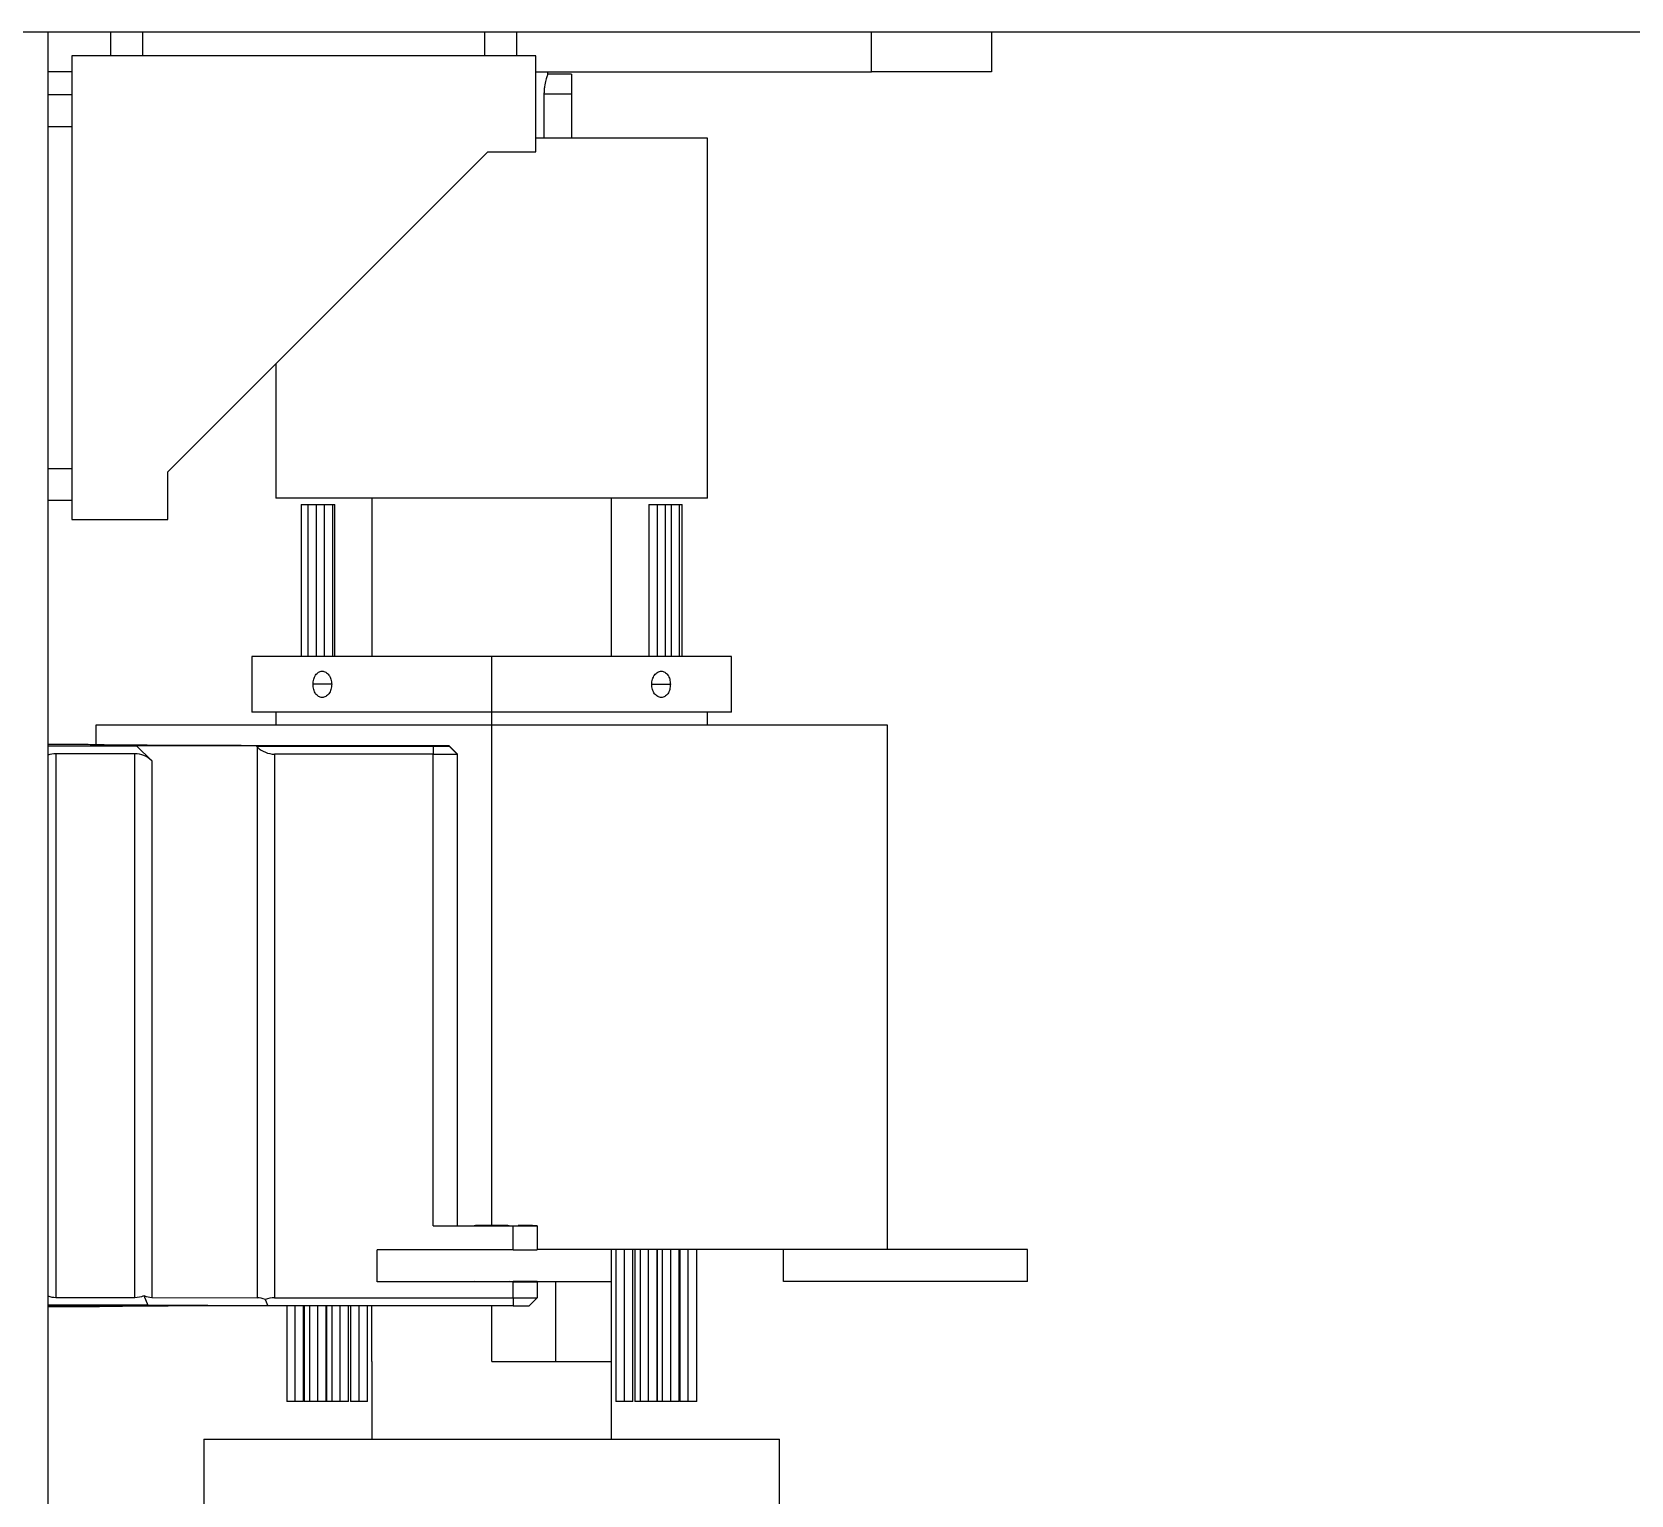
# Model space of a CAD drawing. Header units: millimetres. Extents: x 15 to 836, y 5 to 589.
# Drawn here: x 341.21 to 381.21, y 226.9 to 263.5 of the extents above; entities that cross this region are included whole.
import ezdxf

# ---------------------------------------------------------------- set-up
doc = ezdxf.new("R2010")
doc.units = ezdxf.units.MM

msp = doc.modelspace()

# ---------------------------------------------------------------- linework, layer by layer
at = {"color": 7, "linetype": 'Continuous', "lineweight": 25}
for p, q in [((340.815, 263.503), (341.615, 263.503)), ((341.615, 263.503), (341.615, 103.503)), ((341.615, 263.503), (489.215, 263.503)), ((343.19, 262.903), (343.19, 263.503)), ((343.99, 262.903), (343.99, 263.503)), ((352.54, 262.903), (352.54, 263.503)), ((353.34, 262.903), (353.34, 263.503)), ((362.215, 262.503), (362.215, 263.503)), ((365.215, 263.503), (365.215, 262.503)), ((342.215, 262.903), (342.215, 251.303)), ((353.815, 262.903), (342.215, 262.903)), ((353.815, 260.503), (353.815, 262.903)), ((342.215, 262.503), (341.615, 262.503)), ((353.815, 262.503), (362.215, 262.503)), ((354.115, 262.443), (354.115, 262.503)), ((354.715, 262.443), (354.115, 262.443)), ((354.715, 262.443), (354.715, 261.943)), ((365.215, 262.503), (362.215, 262.503)), ((342.215, 261.928), (341.615, 261.928)), ((354.022, 261.943), (354.022, 260.843)), ((354.715, 261.943), (354.022, 261.943)), ((354.715, 261.943), (354.715, 260.843)), ((342.215, 261.128), (341.615, 261.128)), ((358.115, 260.843), (353.815, 260.843)), ((358.115, 251.843), (358.115, 260.843)), ((344.615, 252.503), (352.615, 260.503)), ((352.615, 260.503), (353.815, 260.503)), ((347.315, 255.203), (347.315, 251.843)), ((342.215, 252.578), (341.615, 252.578)), ((344.615, 251.303), (344.615, 252.503)), ((342.215, 251.778), (341.615, 251.778)), ((358.115, 251.843), (347.315, 251.843)), ((347.95, 251.683), (347.95, 247.883)), ((347.95, 251.683), (348.116, 251.683)), ((348.116, 251.683), (348.116, 247.883)), ((348.116, 251.683), (348.326, 251.683)), ((348.326, 251.683), (348.536, 251.683)), ((348.326, 251.683), (348.326, 247.883)), ((348.533, 251.683), (348.743, 251.683)), ((348.536, 247.883), (348.536, 251.683)), ((348.743, 247.883), (348.743, 251.683)), ((348.743, 251.683), (348.788, 251.683)), ((348.788, 247.883), (348.788, 251.683)), ((349.715, 251.843), (349.715, 247.883)), ((355.715, 247.883), (355.715, 251.843)), ((356.642, 251.683), (356.642, 247.883)), ((356.642, 251.683), (356.852, 251.683)), ((356.852, 251.683), (357.062, 251.683)), ((356.852, 251.683), (356.852, 247.883)), ((357.059, 251.683), (357.204, 251.683)), ((357.062, 247.883), (357.062, 251.683)), ((357.204, 251.683), (357.414, 251.683)), ((357.204, 251.683), (357.204, 247.883)), ((357.414, 247.883), (357.414, 251.683)), ((357.414, 251.683), (357.479, 251.683)), ((357.479, 247.883), (357.479, 251.683)), ((342.215, 251.303), (344.615, 251.303)), ((346.715, 247.883), (346.715, 246.483)), ((352.715, 247.883), (346.715, 247.883)), ((352.715, 246.483), (352.715, 247.883)), ((358.715, 247.883), (352.715, 247.883)), ((358.715, 246.483), (358.715, 247.883)), ((348.712, 247.183), (348.245, 247.183)), ((356.718, 247.183), (357.184, 247.183)), ((352.715, 246.483), (346.715, 246.483)), ((347.315, 246.483), (347.315, 246.163)), ((358.715, 246.483), (352.715, 246.483)), ((352.715, 246.163), (352.715, 246.483)), ((358.115, 246.163), (358.115, 246.483)), ((342.815, 246.163), (342.815, 245.67)), ((352.715, 246.163), (342.815, 246.163)), ((362.615, 246.163), (352.715, 246.163)), ((352.715, 233.642), (352.715, 246.163)), ((362.615, 233.043), (362.615, 246.163)), ((342.617, 245.676), (341.615, 245.676)), ((341.615, 245.648), (343.833, 245.648)), ((346.833, 245.637), (343.833, 245.648)), ((343.833, 245.648), (344.209, 245.271)), ((346.833, 245.637), (351.252, 245.637)), ((346.858, 245.613), (346.833, 245.637)), ((346.858, 231.837), (346.858, 245.613)), ((351.252, 245.637), (351.252, 245.437)), ((351.652, 245.639), (351.652, 245.641)), ((351.652, 245.641), (351.852, 245.441)), ((351.652, 245.639), (351.852, 245.439)), ((341.815, 245.447), (341.815, 231.847)), ((343.785, 245.447), (341.815, 245.447)), ((343.785, 231.847), (343.785, 245.447)), ((344.209, 245.271), (344.209, 231.847)), ((351.252, 245.437), (347.282, 245.437)), ((347.282, 245.437), (347.282, 231.837)), ((351.252, 233.637), (351.252, 245.437)), ((351.852, 245.441), (351.852, 245.439)), ((351.852, 245.439), (351.852, 233.639)), ((351.252, 233.637), (353.252, 233.637)), ((351.868, 233.643), (351.852, 233.643)), ((353.252, 233.037), (353.252, 233.637)), ((353.852, 233.639), (353.852, 233.64)), ((353.852, 233.639), (353.852, 233.039)), ((353.252, 233.037), (349.852, 233.037)), ((349.852, 232.237), (349.852, 233.037)), ((362.421, 233.043), (353.852, 233.043)), ((355.715, 232.243), (355.715, 233.043)), ((355.824, 233.043), (355.824, 229.243)), ((356.034, 229.243), (356.034, 233.043)), ((356.244, 229.243), (356.244, 233.043)), ((356.297, 233.043), (356.297, 229.243)), ((356.431, 233.043), (356.431, 229.243)), ((356.641, 229.243), (356.641, 233.043)), ((356.851, 229.243), (356.851, 233.043)), ((356.855, 233.043), (356.855, 229.243)), ((356.983, 233.043), (356.983, 229.243)), ((357.193, 229.243), (357.193, 233.043)), ((357.403, 229.243), (357.403, 233.043)), ((357.423, 233.043), (357.423, 229.243)), ((357.633, 229.243), (357.633, 233.043)), ((357.843, 229.243), (357.843, 233.043)), ((360.015, 232.243), (360.015, 233.043)), ((366.115, 233.043), (362.421, 233.043)), ((366.115, 232.243), (366.115, 233.043)), ((353.252, 232.237), (349.852, 232.237)), ((351.852, 232.243), (353.252, 232.243)), ((353.252, 231.837), (353.252, 232.237)), ((353.408, 232.243), (355.715, 232.243)), ((353.852, 232.24), (353.852, 232.239)), ((353.852, 232.239), (353.852, 231.839)), ((354.315, 230.243), (354.315, 232.243)), ((355.715, 230.243), (355.715, 232.243)), ((366.115, 232.243), (360.015, 232.243)), ((344.116, 231.648), (341.615, 231.648)), ((341.615, 231.637), (343.833, 231.637)), ((342.617, 231.609), (341.615, 231.609)), ((341.815, 231.847), (343.785, 231.847)), ((342.617, 231.648), (342.617, 231.609)), ((342.617, 231.609), (342.656, 231.648)), ((343.833, 231.637), (343.844, 231.648)), ((345.556, 231.643), (343.833, 231.637)), ((344.014, 231.893), (344.116, 231.648)), ((347.116, 231.638), (344.116, 231.648)), ((344.209, 231.847), (346.858, 231.837)), ((347.052, 231.791), (347.116, 231.638)), ((353.252, 231.638), (347.116, 231.638)), ((347.282, 231.837), (353.252, 231.837)), ((347.587, 231.638), (347.587, 229.243)), ((347.797, 229.243), (347.797, 231.638)), ((348.007, 229.243), (348.007, 231.638)), ((348.027, 231.638), (348.027, 229.243)), ((348.155, 231.638), (348.155, 229.243)), ((348.365, 229.243), (348.365, 231.638)), ((348.575, 229.243), (348.575, 231.638)), ((348.579, 231.638), (348.579, 229.243)), ((348.712, 231.638), (348.712, 229.243)), ((348.922, 229.243), (348.922, 231.638)), ((349.132, 229.243), (349.132, 231.638)), ((349.186, 231.638), (349.186, 229.243)), ((349.396, 229.243), (349.396, 231.638)), ((349.606, 229.243), (349.606, 231.638)), ((349.715, 230.243), (349.715, 231.638)), ((352.715, 230.243), (352.715, 231.638)), ((353.252, 231.837), (353.252, 231.638)), ((353.852, 231.839), (353.652, 231.639)), ((349.715, 230.243), (349.715, 228.303)), ((352.715, 230.243), (355.715, 230.243)), ((355.715, 228.303), (355.715, 230.243)), ((347.797, 229.243), (347.587, 229.243)), ((348.007, 229.243), (347.797, 229.243)), ((348.155, 229.243), (348.027, 229.243)), ((348.365, 229.243), (348.155, 229.243)), ((348.575, 229.243), (348.365, 229.243)), ((348.712, 229.243), (348.579, 229.243)), ((348.922, 229.243), (348.712, 229.243)), ((349.132, 229.243), (348.922, 229.243)), ((349.396, 229.243), (349.186, 229.243)), ((349.606, 229.243), (349.396, 229.243)), ((356.034, 229.243), (355.824, 229.243)), ((356.244, 229.243), (356.034, 229.243)), ((356.431, 229.243), (356.297, 229.243)), ((356.641, 229.243), (356.431, 229.243)), ((356.851, 229.243), (356.641, 229.243)), ((356.983, 229.243), (356.855, 229.243)), ((357.193, 229.243), (356.983, 229.243)), ((357.403, 229.243), (357.193, 229.243)), ((357.633, 229.243), (357.423, 229.243)), ((357.843, 229.243), (357.633, 229.243)), ((345.515, 228.303), (345.515, 225.503)), ((345.515, 228.303), (359.915, 228.303)), ((359.915, 204.503), (359.915, 228.303))]:
    msp.add_line(p, q, dxfattribs=at)
at = {"color": 7, "linetype": 'Continuous', "lineweight": 25, "flags": 128}
for points in [[(351.308, 245.642), (350.432, 245.643), (349.574, 245.643), (348.741, 245.645), (347.939, 245.646), (347.173, 245.647), (346.451, 245.649), (345.777, 245.651), (345.158, 245.654), (344.597, 245.656), (344.099, 245.659), (343.668, 245.661), (343.308, 245.664), (343.021, 245.667), (342.809, 245.67), (342.674, 245.673), (342.617, 245.676)], [(352.715, 233.638), (352.883, 233.639), (353.026, 233.639), (353.121, 233.639), (353.155, 233.64), (353.121, 233.641), (353.026, 233.641), (352.883, 233.641), (352.715, 233.642), (352.546, 233.641), (352.404, 233.641), (352.308, 233.641), (352.275, 233.64), (352.308, 233.639), (352.404, 233.639), (352.546, 233.639), (352.715, 233.638)], [(349.852, 232.244), (350.097, 232.244), (350.344, 232.243), (350.592, 232.243), (350.842, 232.243), (351.093, 232.243), (351.345, 232.243), (351.598, 232.243), (351.852, 232.243)], [(352.715, 232.242), (352.883, 232.241), (353.026, 232.241), (353.121, 232.241), (353.155, 232.24), (353.121, 232.239), (353.026, 232.239), (352.883, 232.239), (352.715, 232.238), (352.546, 232.239), (352.404, 232.239), (352.308, 232.239), (352.275, 232.24), (352.308, 232.241), (352.404, 232.241), (352.546, 232.241), (352.715, 232.242)]]:
    msp.add_lwpolyline(points, dxfattribs=at)
at = {"color": 7, "linetype": 'Continuous', "lineweight": 25}
for centre, radius, start, end in [((351.352, 274.307), 28.67, 269.8002, 270.5996), ((351.386, 222.271), 23.371, 89.348, 90.1921), ((351.402, 288.441), 43.004, 269.8002, 270.5996), ((351.402, 276.641), 43.004, 269.8002, 270.5996), ((353.402, 276.641), 43.004, 269.8002, 270.5996), ((353.458, 197.139), 36.503, 89.3815, 90.1218), ((353.402, 276.041), 43.004, 269.8002, 270.5996), ((353.402, 189.239), 43.004, 89.4004, 90.1998), ((353.402, 275.241), 43.004, 269.8002, 270.5996), ((346.687, -51.156), 282.794, 89.89575, 90.82462), ((353.402, 274.841), 43.004, 269.8002, 270.5996), ((353.352, 260.307), 28.67, 269.8002, 270.5996)]:
    msp.add_arc(centre, radius, start, end, dxfattribs=at)
for centre, major_axis, ratio, start_param, end_param in [((347.282, 246.039), (0, 0.602), 0.99653, 2.356194, 3.141593), ((341.815, 244.845), (0, 0.602), 0.99653, 0, 0.339837), ((343.785, 244.845), (0, 0.602), 0.99653, 5.497787, 6.283185), ((341.815, 232.445), (0.6, 0), 0.996506, 4.372552, 4.712389), ((343.785, 232.445), (0.6, 0), 0.996506, 4.712389, 5.105088), ((343.785, 232.445), (0.555, -0.553), 0.412764, 5.495321, 5.88802), ((347.282, 231.239), (0.555, -0.553), 0.412764, 2.353728, 2.746427), ((347.282, 231.239), (0.6, 0), 0.996506, 1.570796, 1.963495)]:
    msp.add_ellipse(centre, major_axis=major_axis, ratio=ratio, start_param=start_param, end_param=end_param, dxfattribs=at)
for points, knots in [([(354.115, 262.443), (354.114, 262.441), (354.113, 262.437), (354.099, 262.397), (354.07, 262.305), (354.039, 262.166), (354.025, 262.04), (354.023, 261.974), (354.022, 261.943)], [0, 0, 0, 0, 0.12195, 0.250744, 0.500516, 0.749818, 0.878992, 1, 1, 1, 1]), ([(348.245, 247.183), (348.249, 247.226), (348.255, 247.312), (348.307, 247.422), (348.381, 247.495), (348.472, 247.521), (348.565, 247.495), (348.644, 247.422), (348.701, 247.312), (348.708, 247.226), (348.712, 247.183)], [0, 0, 0, 0, 0.125082, 0.250057, 0.374976, 0.499888, 0.624855, 0.749931, 0.875024, 1, 1, 1, 1]), ([(356.718, 247.183), (356.721, 247.226), (356.729, 247.312), (356.785, 247.422), (356.865, 247.495), (356.958, 247.521), (357.048, 247.495), (357.123, 247.422), (357.174, 247.312), (357.181, 247.226), (357.184, 247.183)], [0, 0, 0, 0, 0.125082, 0.250057, 0.374976, 0.499888, 0.624855, 0.749931, 0.875024, 1, 1, 1, 1]), ([(348.712, 247.183), (348.708, 247.139), (348.701, 247.053), (348.644, 246.943), (348.565, 246.87), (348.472, 246.844), (348.381, 246.87), (348.307, 246.943), (348.255, 247.053), (348.249, 247.139), (348.245, 247.183)], [0, 0, 0, 0, 0.124891, 0.24978, 0.374712, 0.499742, 0.624816, 0.749778, 0.874674, 1, 1, 1, 1]), ([(357.184, 247.183), (357.181, 247.139), (357.174, 247.053), (357.123, 246.943), (357.049, 246.87), (356.958, 246.844), (356.865, 246.87), (356.786, 246.943), (356.729, 247.053), (356.721, 247.139), (356.718, 247.183)], [0, 0, 0, 0, 0.124891, 0.24978, 0.374712, 0.499742, 0.624816, 0.749778, 0.874674, 1, 1, 1, 1])]:
    msp.add_open_spline(points, degree=3, knots=knots, dxfattribs=at)

doc.saveas('drawing.dxf')
